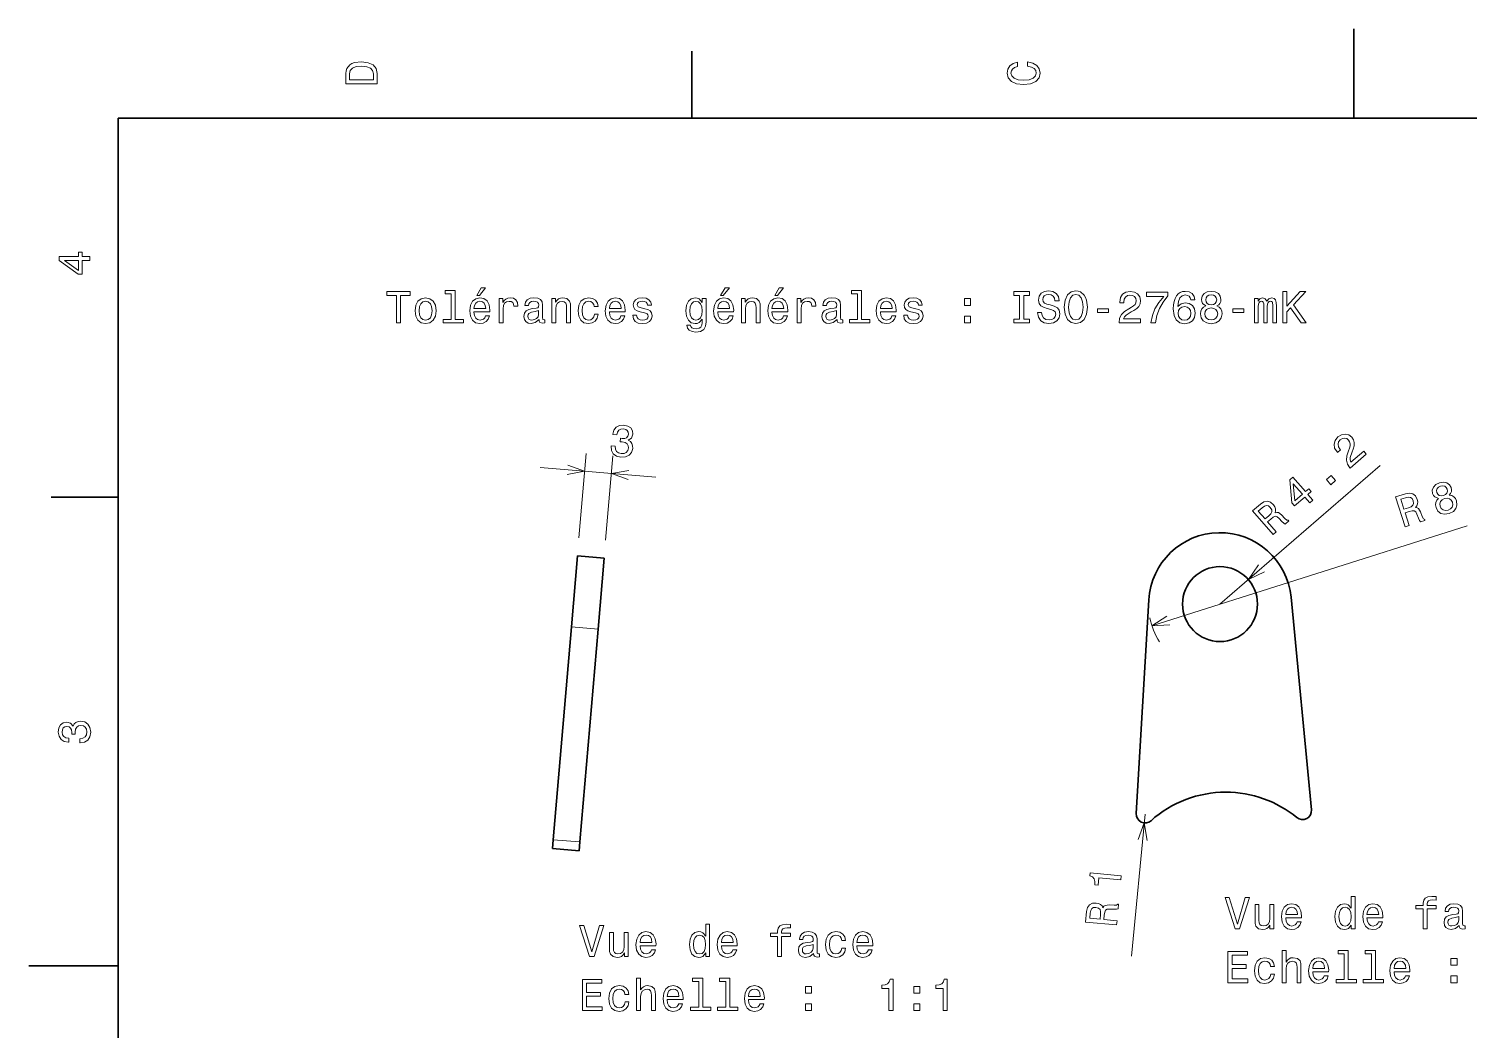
# Model space of a CAD drawing. Extents: x 0 to 297, y 0 to 210.
# Drawn here: x 0 to 161.4, y 97.8 to 210 of the extents above; entities that cross this region are included whole.
import ezdxf

# ---------------------------------------------------------------- set-up
doc = ezdxf.new("R2010")
doc.units = 0

msp = doc.modelspace()

# ---------------------------------------------------------------- linework, layer by layer
at = {"color": 7, "lineweight": 35, "ltscale": 0.25}
for p, q in [((148.5, 200), (148.5, 210)), ((10, 105), (0, 105))]:
    msp.add_line(p, q, dxfattribs=at)
at = {"color": 7, "lineweight": 35, "ltscale": 0.1875}
for p, q in [((74.300003, 200), (74.300003, 207.5)), ((10, 157.5), (2.5, 157.5))]:
    msp.add_line(p, q, dxfattribs=at)
at = {"color": 7, "lineweight": 35}
for p, q in [((287, 200), (10, 200)), ((10, 200), (10, 10)), ((125.503937, 145.997391), (124.100449, 122.060883)), ((141.453857, 146.291077), (143.733536, 122.464355)), ((60.799614, 142.976364), (58.75898, 119.127991)), ((63.788692, 142.720596), (61.748058, 118.872223))]:
    msp.add_line(p, q, dxfattribs=at)
at = {"color": 7, "lineweight": 13, "ltscale": 0.23761}
for p, q in [((61.652168, 152.939957), (62.462471, 162.409744)), ((64.641251, 152.684189), (65.451546, 162.153976))]:
    msp.add_line(p, q, dxfattribs=at)
at = {"color": 7, "lineweight": 13, "ltscale": 0.325}
msp.add_line((57.310165, 160.843307), (70.262833, 159.734985), dxfattribs=at)
at = {"color": 7, "lineweight": 13}
for p, q in [((133.490219, 145.529129), (151.450134, 161.060486)), ((125.864433, 143.110977), (161.201279, 154.316345))]:
    msp.add_line(p, q, dxfattribs=at)
at = {"color": 7, "lineweight": 35, "ltscale": 0.199408}
for p, q in [((60.799614, 142.976364), (61.479637, 150.92363)), ((63.788692, 142.720596), (64.468719, 150.667877))]:
    msp.add_line(p, q, dxfattribs=at)
at = {"color": 7, "lineweight": 35, "ltscale": 0.000592}
for p, q in [((61.479637, 150.92363), (61.481659, 150.947235)), ((64.468719, 150.667877), (64.470734, 150.691467))]:
    msp.add_line(p, q, dxfattribs=at)
at = {"color": 7, "lineweight": 35, "ltscale": 0.075}
for p, q in [((61.481659, 150.947235), (64.470734, 150.691467)), ((58.673725, 118.13163), (61.662804, 117.875862))]:
    msp.add_line(p, q, dxfattribs=at)
at = {"color": 7, "lineweight": 13, "ltscale": 0.075}
for p, q in [((63.788692, 142.720596), (60.799614, 142.976364)), ((58.75898, 119.127991), (61.748058, 118.872223))]:
    msp.add_line(p, q, dxfattribs=at)
at = {"color": 7, "lineweight": 13, "ltscale": 0.4}
msp.add_line((125.09874, 122.00235), (123.586334, 106.07399), dxfattribs=at)
at = {"color": 7, "lineweight": 35, "ltscale": 0.025}
for p, q in [((58.673725, 118.13163), (58.75898, 119.127991)), ((61.662804, 117.875862), (61.748058, 118.872223))]:
    msp.add_line(p, q, dxfattribs=at)
at = {"color": 7, "lineweight": 13}
for points in [[(35.533215, 204.994965), (35.533215, 203.829971), (39.033215, 203.829971), (39.033215, 204.994965), (38.922264, 205.544678), (38.584366, 205.953171), (38.034657, 206.205338), (37.283215, 206.296112), (36.516644, 206.215424), (36.21405, 206.114563), (35.971977, 205.973343), (35.644165, 205.56485), (35.563473, 205.297562)], [(35.951801, 204.959656), (36.027451, 205.342941), (36.259438, 205.605194), (36.672985, 205.761536), (37.283215, 205.811966), (37.873272, 205.756485), (38.286816, 205.600143), (38.533936, 205.332855), (38.614628, 204.959656), (38.614628, 204.298996), (35.951801, 204.298996)], [(111.93206, 205.817017), (112.35569, 205.716141), (112.658287, 205.549713), (112.844887, 205.317734), (112.905403, 205.045395), (112.814629, 204.71759), (112.54229, 204.460388), (112.098488, 204.28891), (111.483215, 204.233429), (110.872986, 204.28891), (110.424141, 204.455338), (110.151802, 204.71254), (110.055984, 205.045395), (110.106415, 205.287476), (110.247627, 205.494247), (110.474571, 205.655624), (110.787247, 205.766571), (110.787247, 206.245682), (110.308144, 206.094391), (109.94503, 205.832138), (109.718086, 205.474075), (109.637398, 205.045395), (109.763474, 204.510818), (110.116501, 204.10231), (110.696472, 203.840057), (111.483215, 203.749283), (112.269958, 203.840057), (112.84993, 204.10231), (113.208, 204.510818), (113.329041, 205.045395), (113.233215, 205.51442), (112.965927, 205.892654), (112.527161, 206.159943), (111.93206, 206.301163)], [(6.833213, 184.02739), (6.833213, 184.481277), (5.965778, 184.481277), (5.965778, 184.98056), (5.56232, 184.98056), (5.56232, 184.481277), (3.408862, 184.481277), (3.408862, 184.022339), (5.521974, 182.489197), (5.965778, 182.489197), (5.965778, 184.02739)], [(5.56232, 182.912827), (3.993876, 184.02739), (5.56232, 184.02739)], [(50.193871, 180.128555), (50.491421, 180.128555), (51.192429, 180.985901), (50.698193, 180.985901)], [(77.518074, 180.128555), (77.815628, 180.128555), (78.516632, 180.985901), (78.0224, 180.985901)], [(83.590118, 180.128555), (83.887665, 180.128555), (84.588676, 180.985901), (84.094437, 180.985901)], [(41.201794, 177.052185), (41.665771, 177.052185), (41.665771, 180.128555), (42.72485, 180.128555), (42.72485, 180.552185), (40.137672, 180.552185), (40.137672, 180.128555), (41.201794, 180.128555)], [(43.294735, 178.403763), (43.375427, 177.788498), (43.607414, 177.33461), (43.975571, 177.052185), (44.469807, 176.95636), (44.959, 177.052185), (45.327156, 177.329559), (45.559143, 177.783447), (45.644878, 178.403763), (45.559143, 179.019043), (45.327156, 179.477982), (44.959, 179.755356), (44.469807, 179.856216), (43.975571, 179.755356), (43.607414, 179.472931), (43.375427, 179.019043)], [(43.748623, 178.408813), (43.794014, 178.862701), (43.935223, 179.190521), (44.16217, 179.392242), (44.469807, 179.462845), (44.7724, 179.392242), (44.999344, 179.195557), (45.140556, 178.862701), (45.190987, 178.408813), (45.140556, 177.949875), (44.999344, 177.61702), (44.7724, 177.415298), (44.469807, 177.349731), (44.16217, 177.415298), (43.935223, 177.61702), (43.794014, 177.949875)], [(47.344444, 180.300018), (47.344444, 177.425385), (46.431622, 177.425385), (46.431622, 177.052185), (48.69603, 177.052185), (48.69603, 177.425385), (47.78825, 177.425385), (47.78825, 180.673218), (46.648479, 180.673218), (46.648479, 180.300018)], [(49.88623, 178.277695), (51.661449, 178.277695), (51.666492, 178.484467), (51.5858, 179.064438), (51.363899, 179.498154), (51.010872, 179.760391), (50.541851, 179.856216), (50.08292, 179.755356), (49.729893, 179.472931), (49.502949, 179.014008), (49.422256, 178.408813), (49.497906, 177.788498), (49.72485, 177.33461), (50.07283, 177.052185), (50.526722, 176.95636), (50.920094, 177.021927), (51.242859, 177.19339), (51.479893, 177.465729), (51.616058, 177.828842), (51.177299, 177.828842), (51.086521, 177.627106), (50.955399, 177.475815), (50.582199, 177.354782), (50.294735, 177.410248), (50.077873, 177.586761), (49.936665, 177.874237), (49.88623, 178.262558)], [(49.88623, 178.650894), (49.941708, 178.998871), (50.077873, 179.256073), (50.284649, 179.412415), (50.556984, 179.467896), (50.824272, 179.412415), (51.031044, 179.256073), (51.157127, 178.998871), (51.202515, 178.650894)], [(52.700356, 177.052185), (53.144157, 177.052185), (53.144157, 178.600449), (53.189545, 178.973648), (53.325714, 179.240952), (53.547615, 179.402328), (53.845165, 179.457809), (54.06707, 179.422501), (54.233494, 179.32164), (54.334358, 179.150162), (54.369663, 178.918182), (54.818512, 178.918182), (54.757992, 179.326675), (54.591564, 179.619186), (54.314186, 179.7957), (53.935944, 179.856216), (53.678741, 179.815872), (53.456837, 179.715012), (53.260151, 179.543533), (53.103813, 179.311554), (53.103813, 179.760391), (52.700356, 179.760391)], [(57.178741, 177.405212), (57.178741, 177.390076), (57.203957, 177.218613), (57.279602, 177.09758), (57.597328, 177.001755), (57.844444, 177.042099), (57.844444, 177.38504), (57.738541, 177.369904), (57.597328, 177.435471), (57.572113, 177.637207), (57.572113, 179.039215), (57.511593, 179.397293), (57.335083, 179.649445), (57.027443, 179.800751), (56.593727, 179.856216), (56.170097, 179.7957), (55.857414, 179.624237), (55.660728, 179.356934), (55.595169, 179.003922), (55.595169, 178.973648), (55.993584, 178.973648), (56.028885, 179.185471), (56.139835, 179.336761), (56.321392, 179.427551), (56.578598, 179.462845), (56.825714, 179.437637), (57.002228, 179.361984), (57.108135, 179.230865), (57.14344, 179.049301), (57.123264, 178.837494), (57.042572, 178.731583), (56.840843, 178.681152), (56.462601, 178.640808), (56.028885, 178.550018), (55.721249, 178.388641), (55.539692, 178.136475), (55.484215, 177.763275), (55.534649, 177.43042), (55.690987, 177.183304), (55.94315, 177.026962), (56.29113, 176.971497), (56.760155, 177.077408)], [(58.605972, 177.052185), (59.049778, 177.052185), (59.049778, 178.615585), (59.095169, 178.973648), (59.241421, 179.235901), (59.468365, 179.397293), (59.770958, 179.457809), (60.013035, 179.407379), (60.16433, 179.27121), (60.239979, 179.044266), (60.265198, 178.741669), (60.265198, 177.052185), (60.709, 177.052185), (60.709, 178.832443), (60.688828, 179.190521), (60.598049, 179.488068), (60.300499, 179.760391), (59.836521, 179.856216), (59.579315, 179.820923), (59.362457, 179.725098), (59.175858, 179.563705), (59.029602, 179.346848), (59.029602, 179.760391), (58.605972, 179.760391)], [(63.366783, 178.862701), (63.805542, 178.862701), (63.714764, 179.266159), (63.497906, 179.583893), (63.160011, 179.780579), (62.721249, 179.856216), (62.237099, 179.755356), (61.868942, 179.472931), (61.636955, 179.014008), (61.556263, 178.398727), (61.631912, 177.788498), (61.858856, 177.33461), (62.216927, 177.052185), (62.70612, 176.95636), (63.139839, 177.032013), (63.477734, 177.24382), (63.709721, 177.576675), (63.810585, 178.020477), (63.386955, 178.020477), (63.311306, 177.738068), (63.170097, 177.526245), (62.968369, 177.395126), (62.721249, 177.354782), (62.413612, 177.420334), (62.191711, 177.62207), (62.055542, 177.949875), (62.010155, 178.413849), (62.055542, 178.867752), (62.196754, 179.195557), (62.423698, 179.397293), (62.721249, 179.467896), (62.983498, 179.422501), (63.180183, 179.306503), (63.311306, 179.114868)], [(65.066345, 178.277695), (66.841568, 178.277695), (66.846603, 178.484467), (66.765915, 179.064438), (66.544014, 179.498154), (66.190987, 179.760391), (65.72197, 179.856216), (65.263031, 179.755356), (64.910011, 179.472931), (64.68306, 179.014008), (64.602371, 178.408813), (64.678024, 177.788498), (64.904968, 177.33461), (65.252945, 177.052185), (65.706841, 176.95636), (66.100212, 177.021927), (66.422974, 177.19339), (66.660011, 177.465729), (66.796173, 177.828842), (66.357414, 177.828842), (66.266632, 177.627106), (66.135513, 177.475815), (65.762314, 177.354782), (65.474854, 177.410248), (65.257996, 177.586761), (65.116783, 177.874237), (65.066345, 178.262558)], [(65.066345, 178.650894), (65.121826, 178.998871), (65.257996, 179.256073), (65.464767, 179.412415), (65.737099, 179.467896), (66.004387, 179.412415), (66.211159, 179.256073), (66.337242, 178.998871), (66.382629, 178.650894)], [(69.040413, 178.630722), (68.61174, 178.731583), (68.294014, 178.84758), (68.18811, 179.08461), (68.218369, 179.251038), (68.324272, 179.37207), (68.495743, 179.447723), (68.742859, 179.477982), (68.979889, 179.447723), (69.166489, 179.356934), (69.287529, 179.220779), (69.337959, 179.039215), (69.771683, 179.039215), (69.771683, 179.049301), (69.69603, 179.377106), (69.489258, 179.634323), (69.166489, 179.7957), (68.742859, 179.856216), (68.314186, 179.7957), (68.001511, 179.629272), (67.804825, 179.382156), (67.744301, 179.069473), (67.789688, 178.766876), (67.930901, 178.555069), (68.162888, 178.403763), (68.500786, 178.297867), (68.995026, 178.176819), (69.297615, 178.050751), (69.378311, 177.949875), (69.408569, 177.798584), (69.363174, 177.611984), (69.242142, 177.470779), (69.045456, 177.37999), (68.783203, 177.349731), (68.505829, 177.37999), (68.3041, 177.485901), (68.167931, 177.657379), (68.112457, 177.894409), (67.683784, 177.894409), (67.754387, 177.490952), (67.961159, 177.198441), (68.288971, 177.021927), (68.742859, 176.95636), (69.216927, 177.021927), (69.564911, 177.198441), (69.776718, 177.480865), (69.852371, 177.849014), (69.796898, 178.166733), (69.640556, 178.383591), (69.383347, 178.524811)], [(75.894157, 177.173218), (75.894157, 179.760391), (75.47052, 179.760391), (75.47052, 179.32164), (75.122543, 179.720047), (74.910721, 179.820923), (74.673691, 179.856216), (74.245026, 179.755356), (73.91217, 179.472931), (73.695313, 179.019043), (73.619659, 178.408813), (73.695313, 177.793533), (73.91217, 177.339645), (74.245026, 177.052185), (74.673691, 176.95636), (74.915771, 176.991669), (75.1175, 177.082443), (75.47052, 177.465729), (75.47052, 177.082443), (75.430176, 176.779846), (75.319229, 176.562988), (75.107407, 176.436905), (74.789688, 176.391525), (74.512314, 176.421783), (74.315628, 176.497437), (74.199631, 176.628555), (74.16433, 176.805069), (73.735657, 176.805069), (73.735657, 176.784897), (73.801216, 176.462128), (74.002945, 176.220047), (74.325714, 176.063705), (74.764473, 176.00824), (75.288971, 176.083893), (75.636948, 176.2957), (75.833633, 176.663864)], [(74.078598, 178.408813), (74.123978, 178.857666), (74.260147, 179.190521), (74.47197, 179.387207), (74.754387, 179.457809), (75.051941, 179.387207), (75.273834, 179.190521), (75.410004, 178.857666), (75.460434, 178.408813), (75.410004, 177.949875), (75.273834, 177.62207), (75.051941, 177.420334), (74.754387, 177.354782), (74.47197, 177.420334), (74.260147, 177.62207), (74.123978, 177.954926)], [(77.210434, 178.277695), (78.985657, 178.277695), (78.990692, 178.484467), (78.910004, 179.064438), (78.688103, 179.498154), (78.335075, 179.760391), (77.866058, 179.856216), (77.40712, 179.755356), (77.054092, 179.472931), (76.827148, 179.014008), (76.74646, 178.408813), (76.822113, 177.788498), (77.049057, 177.33461), (77.397034, 177.052185), (77.850922, 176.95636), (78.244301, 177.021927), (78.567062, 177.19339), (78.804092, 177.465729), (78.940262, 177.828842), (78.501503, 177.828842), (78.410721, 177.627106), (78.279602, 177.475815), (77.906403, 177.354782), (77.618942, 177.410248), (77.402084, 177.586761), (77.260864, 177.874237), (77.210434, 178.262558)], [(77.210434, 178.650894), (77.265915, 178.998871), (77.402084, 179.256073), (77.608856, 179.412415), (77.881187, 179.467896), (78.148483, 179.412415), (78.355255, 179.256073), (78.481331, 178.998871), (78.526718, 178.650894)], [(79.858131, 177.052185), (80.301933, 177.052185), (80.301933, 178.615585), (80.347321, 178.973648), (80.493576, 179.235901), (80.72052, 179.397293), (81.023117, 179.457809), (81.26519, 179.407379), (81.416489, 179.27121), (81.492142, 179.044266), (81.517349, 178.741669), (81.517349, 177.052185), (81.961159, 177.052185), (81.961159, 178.832443), (81.940979, 179.190521), (81.850204, 179.488068), (81.552658, 179.760391), (81.088684, 179.856216), (80.831474, 179.820923), (80.614616, 179.725098), (80.428017, 179.563705), (80.281761, 179.346848), (80.281761, 179.760391), (79.858131, 179.760391)], [(83.282486, 178.277695), (85.057693, 178.277695), (85.062744, 178.484467), (84.982048, 179.064438), (84.760147, 179.498154), (84.40712, 179.760391), (83.938103, 179.856216), (83.479172, 179.755356), (83.126144, 179.472931), (82.8992, 179.014008), (82.818504, 178.408813), (82.89415, 177.788498), (83.121094, 177.33461), (83.469086, 177.052185), (83.922974, 176.95636), (84.316345, 177.021927), (84.639114, 177.19339), (84.876144, 177.465729), (85.012314, 177.828842), (84.573547, 177.828842), (84.482773, 177.627106), (84.351646, 177.475815), (83.978447, 177.354782), (83.690979, 177.410248), (83.474121, 177.586761), (83.332916, 177.874237), (83.282486, 178.262558)], [(83.282486, 178.650894), (83.337952, 178.998871), (83.474121, 179.256073), (83.680893, 179.412415), (83.953232, 179.467896), (84.22052, 179.412415), (84.427292, 179.256073), (84.553375, 178.998871), (84.598763, 178.650894)], [(86.096603, 177.052185), (86.540405, 177.052185), (86.540405, 178.600449), (86.5858, 178.973648), (86.721962, 179.240952), (86.943863, 179.402328), (87.241409, 179.457809), (87.463318, 179.422501), (87.629745, 179.32164), (87.730606, 179.150162), (87.765915, 178.918182), (88.214752, 178.918182), (88.154236, 179.326675), (87.987808, 179.619186), (87.710434, 179.7957), (87.332191, 179.856216), (87.074989, 179.815872), (86.853088, 179.715012), (86.656403, 179.543533), (86.500061, 179.311554), (86.500061, 179.760391), (86.096603, 179.760391)], [(90.574982, 177.405212), (90.574982, 177.390076), (90.600204, 177.218613), (90.67585, 177.09758), (90.993576, 177.001755), (91.240692, 177.042099), (91.240692, 177.38504), (91.134781, 177.369904), (90.993576, 177.435471), (90.968353, 177.637207), (90.968353, 179.039215), (90.907837, 179.397293), (90.731323, 179.649445), (90.423691, 179.800751), (89.989975, 179.856216), (89.566345, 179.7957), (89.253662, 179.624237), (89.056976, 179.356934), (88.991409, 179.003922), (88.991409, 178.973648), (89.389832, 178.973648), (89.425133, 179.185471), (89.536087, 179.336761), (89.717636, 179.427551), (89.974838, 179.462845), (90.221962, 179.437637), (90.398476, 179.361984), (90.504379, 179.230865), (90.539688, 179.049301), (90.519516, 178.837494), (90.43882, 178.731583), (90.237091, 178.681152), (89.858849, 178.640808), (89.425133, 178.550018), (89.117493, 178.388641), (88.935944, 178.136475), (88.880463, 177.763275), (88.930893, 177.43042), (89.087234, 177.183304), (89.339401, 177.026962), (89.687378, 176.971497), (90.156403, 177.077408)], [(92.884781, 180.300018), (92.884781, 177.425385), (91.971962, 177.425385), (91.971962, 177.052185), (94.236374, 177.052185), (94.236374, 177.425385), (93.32859, 177.425385), (93.32859, 180.673218), (92.18882, 180.673218), (92.18882, 180.300018)], [(95.426575, 178.277695), (97.201782, 178.277695), (97.206833, 178.484467), (97.126137, 179.064438), (96.904236, 179.498154), (96.551208, 179.760391), (96.082191, 179.856216), (95.62326, 179.755356), (95.270233, 179.472931), (95.043289, 179.014008), (94.962593, 178.408813), (95.038239, 177.788498), (95.265182, 177.33461), (95.613174, 177.052185), (96.067062, 176.95636), (96.460434, 177.021927), (96.783203, 177.19339), (97.020233, 177.465729), (97.156403, 177.828842), (96.717636, 177.828842), (96.626862, 177.627106), (96.495735, 177.475815), (96.122536, 177.354782), (95.835068, 177.410248), (95.61821, 177.586761), (95.477005, 177.874237), (95.426575, 178.262558)], [(95.426575, 178.650894), (95.48204, 178.998871), (95.61821, 179.256073), (95.824982, 179.412415), (96.097321, 179.467896), (96.364609, 179.412415), (96.571381, 179.256073), (96.697464, 178.998871), (96.742851, 178.650894)], [(99.400635, 178.630722), (98.971954, 178.731583), (98.654236, 178.84758), (98.548325, 179.08461), (98.578583, 179.251038), (98.684494, 179.37207), (98.855965, 179.447723), (99.103081, 179.477982), (99.340118, 179.447723), (99.526718, 179.356934), (99.647751, 179.220779), (99.698181, 179.039215), (100.131897, 179.039215), (100.131897, 179.049301), (100.056252, 179.377106), (99.84948, 179.634323), (99.526718, 179.7957), (99.103081, 179.856216), (98.674408, 179.7957), (98.361725, 179.629272), (98.165039, 179.382156), (98.104523, 179.069473), (98.149918, 178.766876), (98.291122, 178.555069), (98.523109, 178.403763), (98.861008, 178.297867), (99.35524, 178.176819), (99.657837, 178.050751), (99.738525, 177.949875), (99.768784, 177.798584), (99.723404, 177.611984), (99.602364, 177.470779), (99.405678, 177.37999), (99.143433, 177.349731), (98.866051, 177.37999), (98.664322, 177.485901), (98.528152, 177.657379), (98.472679, 177.894409), (98.044006, 177.894409), (98.114609, 177.490952), (98.321381, 177.198441), (98.649193, 177.021927), (99.103081, 176.95636), (99.577148, 177.021927), (99.925125, 177.198441), (100.136948, 177.480865), (100.212593, 177.849014), (100.15712, 178.166733), (100.000778, 178.383591), (99.743576, 178.524811)], [(104.842278, 179.008957), (105.538239, 179.008957), (105.538239, 179.760391), (104.842278, 179.760391)], [(111.030319, 177.475815), (110.384781, 177.475815), (110.384781, 177.052185), (112.139824, 177.052185), (112.139824, 177.475815), (111.494293, 177.475815), (111.494293, 180.128555), (112.139824, 180.128555), (112.139824, 180.552185), (110.384781, 180.552185), (110.384781, 180.128555), (111.030319, 180.128555)], [(113.501503, 178.207077), (113.042564, 178.207077), (113.143433, 177.672501), (113.395592, 177.279129), (113.78392, 177.042099), (114.308418, 176.95636), (114.827873, 177.037048), (115.216202, 177.258957), (115.463318, 177.606934), (115.554092, 178.065872), (115.478447, 178.479416), (115.266632, 178.746704), (114.923691, 178.923218), (114.46476, 179.054352), (114.071388, 179.150162), (113.814178, 179.261124), (113.667931, 179.422501), (113.622536, 179.674667), (113.667931, 179.901611), (113.799049, 180.073074), (114.000778, 180.189072), (114.27816, 180.229416), (114.560577, 180.178986), (114.782478, 180.042816), (114.928734, 179.815872), (114.999336, 179.50824), (115.458275, 179.50824), (115.458275, 179.518326), (115.377579, 179.992386), (115.140549, 180.345413), (114.767349, 180.567322), (114.263031, 180.64296), (113.809135, 180.567322), (113.456108, 180.355499), (113.229164, 180.027695), (113.148476, 179.604065), (113.214035, 179.225815), (113.405678, 178.968613), (113.708275, 178.797134), (114.121819, 178.666016), (114.530319, 178.550018), (114.837959, 178.439072), (115.024559, 178.277695), (115.090118, 178.015442), (115.029602, 177.748154), (114.87326, 177.546417), (114.63623, 177.420334), (114.32859, 177.37999), (113.985649, 177.435471), (113.723404, 177.596848), (113.556976, 177.8591)], [(116.038246, 178.802185), (116.129028, 178.015442), (116.391273, 177.435471), (116.799774, 177.077408), (117.334358, 176.95636), (117.863899, 177.077408), (118.277443, 177.435471), (118.534645, 178.015442), (118.630463, 178.802185), (118.534645, 179.583893), (118.423691, 179.901611), (118.277443, 180.163849), (117.863899, 180.521927), (117.611732, 180.612701), (117.334358, 180.64801), (116.794731, 180.521927), (116.38623, 180.1689), (116.129028, 179.588928)], [(116.5224, 178.802185), (116.577873, 179.412415), (116.744301, 179.861267), (117.001503, 180.133591), (117.334358, 180.229416), (117.662163, 180.133591), (117.919373, 179.856216), (118.0858, 179.407379), (118.146317, 178.802185), (118.0858, 178.191956), (117.919373, 177.743103), (117.662163, 177.470779), (117.334358, 177.37999), (117.001503, 177.470779), (116.744301, 177.743103), (116.577873, 178.186905)], [(122.175858, 177.052185), (124.581482, 177.052185), (124.581482, 177.485901), (122.680183, 177.485901), (122.786095, 177.722931), (122.967651, 177.919617), (123.527443, 178.277695), (123.824997, 178.428986), (124.157852, 178.645844), (124.394882, 178.89801), (124.531052, 179.195557), (124.581482, 179.533447), (124.495743, 179.957077), (124.258713, 180.289932), (123.895599, 180.501755), (123.426582, 180.577408), (122.942429, 180.491669), (122.57428, 180.254639), (122.337242, 179.876389), (122.256554, 179.377106), (122.256554, 179.306503), (122.715485, 179.306503), (122.715485, 179.346848), (122.760872, 179.689789), (122.897041, 179.941956), (123.113899, 180.103333), (123.401367, 180.158813), (123.693871, 180.108383), (123.910728, 179.9823), (124.051941, 179.785614), (124.102371, 179.538498), (124.06707, 179.306503), (123.971252, 179.109818), (123.809868, 178.938354), (123.587967, 178.787048), (123.290413, 178.625671), (122.796181, 178.312988), (122.448196, 177.980133), (122.241425, 177.576675), (122.175858, 177.067322)], [(125.741425, 177.052185), (126.250793, 177.052185), (126.417221, 177.884323), (126.709724, 178.66098), (127.123268, 179.382156), (127.662895, 180.057953), (127.662895, 180.476532), (125.262321, 180.476532), (125.262321, 180.017609), (127.178749, 180.017609), (126.623993, 179.336761), (126.205406, 178.625671), (125.912895, 177.869186)], [(130.688843, 179.6091), (130.593018, 180.017609), (130.371109, 180.32019), (130.028168, 180.511841), (129.584366, 180.577408), (129.286819, 180.542099), (129.029602, 180.446274), (128.802673, 180.289932), (128.611023, 180.068039), (128.459732, 179.790665), (128.348785, 179.452759), (128.278168, 179.054352), (128.257996, 178.605499), (128.338684, 177.889359), (128.585815, 177.369904), (128.984222, 177.057236), (129.5289, 176.951324), (130.018097, 177.042099), (130.391296, 177.279129), (130.633362, 177.652328), (130.719086, 178.126389), (130.633362, 178.605499), (130.401367, 178.973648), (130.043304, 179.205643), (129.599487, 179.286331), (129.120392, 179.185471), (128.762329, 178.89801), (128.837982, 179.452759), (128.999359, 179.851181), (129.246475, 180.088211), (129.589417, 180.1689), (129.841583, 180.128555), (130.033218, 180.022644), (130.159302, 179.84613), (130.224854, 179.6091)], [(131.88913, 178.938354), (131.631927, 178.797134), (131.455414, 178.600449), (131.344452, 178.353333), (131.309158, 178.055786), (131.389847, 177.606934), (131.621826, 177.258957), (132.000076, 177.037048), (132.514496, 176.951324), (133.023849, 177.037048), (133.4021, 177.258957), (133.634094, 177.606934), (133.719818, 178.055786), (133.679474, 178.353333), (133.573563, 178.600449), (133.391998, 178.797134), (133.139847, 178.938354), (133.341583, 179.059387), (133.482788, 179.225815), (133.568512, 179.427551), (133.598785, 179.674667), (133.518097, 180.03273), (133.306274, 180.32019), (132.963333, 180.50679), (132.514496, 180.577408), (132.060593, 180.50679), (131.717651, 180.32019), (131.500793, 180.03273), (131.42514, 179.674667), (131.450363, 179.427551), (131.536102, 179.225815)], [(131.904266, 179.634323), (131.944611, 179.856216), (132.065643, 180.027695), (132.257278, 180.133591), (132.514496, 180.17395), (132.766647, 180.133591), (132.958282, 180.027695), (133.07933, 179.856216), (133.124725, 179.634323), (133.07933, 179.407379), (132.958282, 179.230865), (132.766647, 179.114868), (132.514496, 179.079559), (132.257278, 179.119904), (132.065643, 179.230865), (131.944611, 179.407379)], [(137.366089, 177.052185), (137.774582, 177.052185), (137.774582, 178.862701), (137.799805, 179.13504), (137.875443, 179.331726), (137.99144, 179.447723), (138.142731, 179.493103), (138.263763, 179.452759), (138.344467, 179.351898), (138.384811, 179.18042), (138.399933, 178.953476), (138.399933, 177.052185), (138.783234, 177.052185), (138.783234, 178.862701), (138.808441, 179.12999), (138.884094, 179.326675), (139.005127, 179.447723), (139.156433, 179.493103), (139.277466, 179.452759), (139.358154, 179.351898), (139.408585, 178.953476), (139.408585, 177.052185), (139.817078, 177.052185), (139.817078, 178.923218), (139.79187, 179.311554), (139.711182, 179.6091), (139.549805, 179.790665), (139.287537, 179.856216), (138.979919, 179.755356), (138.742889, 179.462845), (138.556274, 179.750305), (138.243591, 179.856216), (137.956146, 179.755356), (137.75946, 179.472931), (137.75946, 179.760391), (137.366089, 179.760391)], [(140.528183, 177.052185), (140.992157, 177.052185), (140.992157, 178.297867), (141.405701, 178.741669), (142.58078, 177.052185), (143.14563, 177.052185), (141.733521, 179.079559), (143.10527, 180.552185), (142.48999, 180.552185), (140.992157, 178.933304), (140.992157, 180.552185), (140.528183, 180.552185)], [(57.128307, 178.000305), (57.067787, 177.738068), (56.906406, 177.536331), (56.66433, 177.405212), (56.366783, 177.359818), (56.17514, 177.38504), (56.038971, 177.465729), (55.953236, 177.606934), (55.92802, 177.803619), (55.948193, 177.980133), (56.028885, 178.106216), (56.35165, 178.247437), (56.760155, 178.307953), (57.128307, 178.428986)], [(90.524551, 178.000305), (90.464035, 177.738068), (90.302658, 177.536331), (90.060577, 177.405212), (89.763031, 177.359818), (89.571381, 177.38504), (89.435219, 177.465729), (89.349487, 177.606934), (89.324265, 177.803619), (89.344437, 177.980133), (89.425133, 178.106216), (89.747894, 178.247437), (90.156403, 178.307953), (90.524551, 178.428986)], [(104.842278, 177.052185), (105.538239, 177.052185), (105.538239, 177.803619), (104.842278, 177.803619)], [(119.760155, 178.207077), (120.980614, 178.207077), (120.980614, 178.605499), (119.760155, 178.605499)], [(130.229904, 178.121353), (130.174423, 177.803619), (130.033218, 177.561554), (129.806274, 177.400162), (129.523849, 177.349731), (129.226303, 177.400162), (128.999359, 177.556503), (128.853104, 177.798584), (128.807709, 178.116302), (128.858154, 178.428986), (128.999359, 178.666016), (129.231354, 178.817322), (129.544022, 178.872787), (129.81636, 178.817322), (130.033218, 178.671066), (130.174423, 178.434036)], [(131.793304, 178.065872), (131.838684, 178.33316), (131.984955, 178.534897), (132.211884, 178.666016), (132.514496, 178.711411), (132.812042, 178.666016), (133.038986, 178.534897), (133.185242, 178.33316), (133.235672, 178.065872), (133.185242, 177.778412), (133.038986, 177.561554), (132.812042, 177.420334), (132.514496, 177.374954), (132.211884, 177.420334), (131.984955, 177.561554), (131.838684, 177.778412)], [(134.940277, 178.207077), (136.160736, 178.207077), (136.160736, 178.605499), (134.940277, 178.605499)], [(65.254829, 163.274246), (65.251816, 163.239075), (65.290939, 162.749817), (65.496155, 162.367813), (65.848213, 162.104858), (66.333344, 161.977295), (66.863235, 162.018005), (67.274094, 162.205551), (67.555435, 162.535797), (67.684578, 162.980301), (67.669746, 163.280197), (67.579842, 163.530853), (67.414856, 163.732254), (67.185265, 163.888565), (67.535103, 164.131958), (67.687653, 164.554199), (67.645813, 164.952606), (67.455116, 165.267548), (67.119278, 165.483566), (66.642487, 165.590164), (66.183365, 165.548462), (65.817734, 165.35704), (65.561516, 165.024658), (65.446159, 164.563782), (65.443146, 164.52861), (65.890358, 164.490341), (65.958076, 164.808502), (66.108505, 165.028458), (66.331589, 165.151093), (66.632355, 165.17598), (66.890205, 165.113419), (67.072121, 164.991562), (67.173073, 164.810822), (67.198517, 164.575806), (67.132225, 164.333466), (66.997444, 164.177963), (66.777802, 164.09552), (66.4888, 164.08989), (66.293259, 164.111679), (66.259293, 163.714722), (66.506371, 163.70369), (66.819069, 163.631378), (67.044922, 163.49057), (67.168846, 163.282562), (67.197166, 163.022003), (67.116959, 162.735291), (66.952744, 162.531693), (66.709991, 162.415802), (66.399605, 162.396805), (66.087341, 162.474136), (65.869095, 162.644653), (65.744011, 162.898315), (65.717117, 163.234695)], [(148.062912, 160.775406), (149.882507, 162.348953), (149.598816, 162.677017), (148.160675, 161.43335), (148.085739, 161.681915), (148.094406, 161.949448), (148.283615, 162.586456), (148.409729, 162.895538), (148.519638, 163.277283), (148.533981, 163.623077), (148.442352, 163.93721), (148.259476, 164.225769), (147.917526, 164.490128), (147.520508, 164.586853), (147.1073, 164.509552), (146.703049, 164.259979), (146.392929, 163.878433), (146.269501, 163.458328), (146.337616, 163.017181), (146.60318, 162.586761), (146.649353, 162.533356), (146.99649, 162.833542), (146.970108, 162.864059), (146.780121, 163.153152), (146.71817, 163.432953), (146.776642, 163.696869), (146.957779, 163.926865), (147.212021, 164.080048), (147.458527, 164.126541), (147.693985, 164.070129), (147.893784, 163.916199), (148.018829, 163.717636), (148.074997, 163.50618), (148.065094, 163.27092), (147.996216, 163.011337), (147.876709, 162.694626), (147.707397, 162.134827), (147.661911, 161.655441), (147.769424, 161.215027), (148.053009, 160.78685)], [(145.904572, 158.90892), (146.431, 159.364166), (145.939468, 159.932541), (145.41304, 159.47731)], [(143.551682, 156.874191), (143.895004, 157.171082), (143.327591, 157.827209), (143.705246, 158.153793), (143.441345, 158.458969), (143.06369, 158.132385), (141.655075, 159.761246), (141.307938, 159.46106), (141.530502, 156.859863), (141.820801, 156.52417), (142.984283, 157.530304)], [(141.877319, 157.106445), (141.694427, 159.021851), (142.720367, 157.83548)], [(157.983505, 157.372864), (157.781006, 157.160507), (157.672211, 156.919678), (157.641144, 156.650574), (157.697433, 156.356277), (157.910019, 155.95282), (158.236343, 155.691223), (158.663971, 155.59404), (159.180222, 155.667801), (159.639847, 155.903503), (159.933319, 156.22934), (160.049271, 156.63118), (159.995331, 157.084946), (159.866928, 157.356384), (159.691284, 157.559921), (159.458771, 157.692535), (159.17572, 157.750916), (159.331421, 157.927261), (159.415726, 158.128601), (159.436462, 158.346802), (159.390625, 158.591507), (159.205475, 158.908432), (158.916672, 159.118423), (158.533371, 159.192642), (158.084167, 159.124268), (157.672852, 158.919769), (157.402359, 158.638245), (157.282532, 158.298676), (157.318665, 157.934479), (157.417389, 157.706543), (157.560089, 157.540161)], [(157.787552, 158.040848), (157.758942, 158.264557), (157.822479, 158.4646), (157.973145, 158.623474), (158.206131, 158.739685), (158.458694, 158.777435), (158.673386, 158.734421), (158.840591, 158.607559), (158.950928, 158.40976), (158.976257, 158.179703), (158.91423, 157.974854), (158.766617, 157.806366), (158.536926, 157.696487), (158.279556, 157.657211), (158.063339, 157.705048), (157.894608, 157.836716)], [(139.43837, 153.317078), (139.793137, 153.623871), (138.826569, 154.741577), (139.188965, 155.054962), (139.465897, 155.274445), (139.679916, 155.36618), (139.880341, 155.319473), (140.113113, 155.127396), (140.429077, 154.800568), (140.646606, 154.595306), (140.807831, 154.501373), (141.208374, 154.847748), (141.145706, 154.920227), (140.965591, 154.951172), (140.763535, 155.123138), (140.367371, 155.527283), (140.028717, 155.787827), (139.855209, 155.811127), (139.655197, 155.764862), (139.725311, 155.992172), (139.71666, 156.218048), (139.640182, 156.445282), (139.48822, 156.667252), (139.157715, 156.941498), (138.797302, 157.049866), (138.420181, 156.977112), (138.033966, 156.729797), (137.148972, 155.964462)], [(154.230469, 154.204041), (154.677551, 154.34581), (154.230911, 155.754364), (154.687592, 155.89917), (155.028687, 155.991455), (155.261551, 155.991241), (155.427231, 155.869171), (155.565247, 155.6008), (155.726471, 155.175751), (155.845261, 154.901276), (155.956299, 154.751312), (156.461075, 154.911377), (156.432114, 155.002716), (156.278854, 155.102249), (156.161133, 155.340042), (155.956741, 155.867783), (155.748489, 156.240875), (155.598297, 156.330811), (155.396271, 156.367264), (155.550446, 156.548431), (155.631699, 156.759369), (155.651154, 156.998322), (155.599213, 157.262268), (155.403854, 157.644745), (155.115524, 157.886627), (154.740311, 157.968689), (154.287842, 157.893982), (153.172531, 157.540329)], [(154.292419, 157.445724), (154.594818, 157.509872), (154.83049, 157.484085), (155.013641, 157.356995), (155.140747, 157.106308), (155.181091, 156.812241), (155.104645, 156.602814), (154.91095, 156.446167), (154.615707, 156.326096), (154.101334, 156.162979), (153.749191, 157.273468)], [(158.155884, 156.512238), (158.118362, 156.780731), (158.196793, 157.017242), (158.373489, 157.210831), (158.648209, 157.345551), (158.945557, 157.392242), (159.201523, 157.335846), (159.401917, 157.187759), (159.530777, 156.948212), (159.569595, 156.658951), (159.495728, 156.40802), (159.322083, 156.204834), (159.05217, 156.071625), (158.750015, 156.023422), (158.490997, 156.089432), (158.286041, 156.251938)], [(138.215195, 156.319778), (138.467682, 156.498123), (138.694397, 156.567505), (138.912842, 156.523056), (139.128616, 156.342926), (139.281799, 156.088699), (139.294266, 155.866119), (139.178177, 155.645691), (138.954346, 155.418793), (138.546173, 155.065826), (137.784134, 155.947021)], [(5.73379, 129.979111), (5.769093, 129.979111), (6.253242, 130.059799), (6.616354, 130.296829), (6.848343, 130.670029), (6.934078, 131.164276), (6.848343, 131.688766), (6.626441, 132.082138), (6.273415, 132.334305), (5.819525, 132.425079), (5.521974, 132.384735), (5.279899, 132.273788), (5.0933, 132.092224), (4.957133, 131.850143), (4.684798, 132.177963), (4.251081, 132.293961), (3.857709, 132.218307), (3.560158, 132.00145), (3.373559, 131.648422), (3.307997, 131.164276), (3.388689, 130.710388), (3.610591, 130.362396), (3.963617, 130.135452), (4.432637, 130.059799), (4.46794, 130.059799), (4.46794, 130.508652), (4.145173, 130.548996), (3.913184, 130.680115), (3.771974, 130.891937), (3.721542, 131.189484), (3.761888, 131.451736), (3.867795, 131.643372), (4.039265, 131.759369), (4.271254, 131.804764), (4.518372, 131.759369), (4.684798, 131.638336), (4.785663, 131.426514), (4.815922, 131.139053), (4.810879, 130.942368), (5.209294, 130.942368), (5.199208, 131.189484), (5.244596, 131.507217), (5.365634, 131.744247), (5.56232, 131.885452), (5.819525, 131.935883), (6.112032, 131.880417), (6.328891, 131.734161), (6.465058, 131.502167), (6.510447, 131.194534), (6.460014, 130.876801), (6.308718, 130.644821), (6.066643, 130.498566), (5.73379, 130.443085)], [(122.388474, 114.616676), (122.431854, 115.073555), (118.922417, 115.406776), (118.889999, 115.065376), (119.187683, 114.945923), (119.376366, 114.745636), (119.470642, 114.458061), (119.474579, 114.072678), (119.831047, 114.038826), (119.908272, 114.852173)], [(121.909241, 109.569496), (121.953575, 110.036415), (120.482521, 110.176094), (120.527809, 110.653053), (120.576241, 111.003067), (120.667511, 111.2173), (120.844627, 111.322067), (121.145615, 111.344147), (121.599854, 111.326347), (121.898933, 111.328346), (122.080376, 111.371902), (122.130432, 111.899071), (122.035042, 111.908134), (121.883499, 111.806007), (121.618614, 111.790627), (121.052963, 111.808876), (120.628143, 111.763092), (120.486641, 111.660011), (120.374092, 111.488327), (120.267639, 111.701073), (120.10527, 111.85833), (119.892937, 111.969681), (119.629707, 112.02507), (119.201294, 111.99482), (118.865929, 111.824028), (118.643677, 111.51078), (118.535507, 111.065125), (118.424911, 109.90033)], [(118.949867, 110.894066), (119.009071, 111.197464), (119.124962, 111.404297), (119.313553, 111.523163), (119.593979, 111.54213), (119.880409, 111.464279), (120.043266, 111.312035), (120.11171, 111.072502), (120.106781, 110.753822), (120.055771, 110.216614), (118.895996, 110.326729)], [(136.31395, 112.650764), (135.436417, 109.670219), (134.533691, 112.650764), (134.054581, 112.650764), (135.184265, 109.145721), (135.688583, 109.145721), (136.793045, 112.650764)], [(139.516388, 111.853935), (139.072586, 111.853935), (139.072586, 110.290535), (139.022156, 109.927422), (138.8759, 109.665176), (138.648956, 109.503792), (138.35141, 109.453362), (138.11438, 109.493706), (137.963074, 109.614738), (137.87735, 109.82151), (137.857178, 110.114021), (137.857178, 111.853935), (137.413361, 111.853935), (137.413361, 110.073677), (137.428497, 109.715607), (137.524323, 109.418053), (137.816833, 109.145721), (138.285843, 109.049904), (138.53801, 109.085205), (138.754868, 109.17598), (138.941467, 109.332321), (139.092758, 109.559265), (139.092758, 109.145721), (139.516388, 109.145721)], [(140.852844, 110.371223), (142.628067, 110.371223), (142.633102, 110.577995), (142.552414, 111.157967), (142.330521, 111.59169), (141.977493, 111.853935), (141.508469, 111.949753), (141.04953, 111.848892), (140.696503, 111.566467), (140.469559, 111.107536), (140.38887, 110.50235), (140.464523, 109.882034), (140.691467, 109.428139), (141.039444, 109.145721), (141.493347, 109.049904), (141.886719, 109.115463), (142.209473, 109.286934), (142.446503, 109.559265), (142.582672, 109.922379), (142.143921, 109.922379), (142.053131, 109.72065), (141.922012, 109.569351), (141.548813, 109.448318), (141.261353, 109.503792), (141.044495, 109.680305), (140.903275, 109.967766), (140.852844, 110.356094)], [(140.852844, 110.744423), (140.908325, 111.092407), (141.044495, 111.349609), (141.251266, 111.505951), (141.523605, 111.561424), (141.790894, 111.505951), (141.997665, 111.349609), (142.123749, 111.092407), (142.169128, 110.744423)], [(148.200836, 109.564308), (148.200836, 109.145721), (148.644638, 109.145721), (148.644638, 112.766762), (148.205872, 112.766762), (148.205872, 111.440392), (147.867981, 111.823677), (147.661209, 111.914452), (147.424179, 111.949753), (146.995499, 111.848892), (146.662643, 111.566467), (146.445786, 111.112579), (146.370148, 110.50235), (146.445786, 109.89212), (146.662643, 109.433182), (146.995499, 109.145721), (147.424179, 109.049904), (147.661209, 109.085205), (147.873016, 109.17598)], [(147.499817, 111.551338), (147.792328, 111.480736), (148.014236, 111.28405), (148.145355, 110.956238), (148.195786, 110.50235), (148.145355, 110.043419), (148.014236, 109.715607), (147.792328, 109.513878), (147.499817, 109.448318), (147.222443, 109.513878), (147.010635, 109.715607), (146.869415, 110.048462), (146.824036, 110.50235), (146.869415, 110.951195), (147.010635, 111.279007), (147.222443, 111.480736)], [(149.960922, 110.371223), (151.73613, 110.371223), (151.74118, 110.577995), (151.660492, 111.157967), (151.438583, 111.59169), (151.085556, 111.853935), (150.616547, 111.949753), (150.157608, 111.848892), (149.804581, 111.566467), (149.577637, 111.107536), (149.496948, 110.50235), (149.572586, 109.882034), (149.79953, 109.428139), (150.147522, 109.145721), (150.60141, 109.049904), (150.994781, 109.115463), (151.317551, 109.286934), (151.554581, 109.559265), (151.69075, 109.922379), (151.251984, 109.922379), (151.161209, 109.72065), (151.03009, 109.569351), (150.656891, 109.448318), (150.369415, 109.503792), (150.152557, 109.680305), (150.011353, 109.967766), (149.960922, 110.356094)], [(149.960922, 110.744423), (150.016388, 111.092407), (150.152557, 111.349609), (150.359329, 111.505951), (150.631668, 111.561424), (150.898956, 111.505951), (151.105728, 111.349609), (151.231812, 111.092407), (151.277206, 110.744423)], [(156.259918, 111.384918), (156.259918, 109.145721), (156.70372, 109.145721), (156.70372, 111.384918), (157.712357, 111.384918), (157.712357, 111.763153), (156.70372, 111.763153), (156.70372, 111.929581), (156.739014, 112.13131), (156.855011, 112.267479), (157.051697, 112.348167), (157.334122, 112.378433), (157.712357, 112.358261), (157.712357, 112.741547), (157.233246, 112.766762), (156.79953, 112.721367), (156.496948, 112.585205), (156.315384, 112.348167), (156.259918, 112.010277), (156.259918, 111.763153), (155.447952, 111.763153), (155.447952, 111.384918)], [(160.289444, 109.498749), (160.289444, 109.48362), (160.314667, 109.312149), (160.39032, 109.191109), (160.708038, 109.095291), (160.955154, 109.135635), (160.955154, 109.478577), (160.849243, 109.463448), (160.708038, 109.529007), (160.682816, 109.730736), (160.682816, 111.132751), (160.622299, 111.490822), (160.445786, 111.742981), (160.138153, 111.894279), (159.704437, 111.949753), (159.280807, 111.889236), (158.968124, 111.717766), (158.771439, 111.450478), (158.705872, 111.09745), (158.705872, 111.067192), (159.104294, 111.067192), (159.139587, 111.279007), (159.250549, 111.430305), (159.432098, 111.52108), (159.689301, 111.556381), (159.936432, 111.531166), (160.11293, 111.455521), (160.218842, 111.324394), (160.25415, 111.142838), (160.233978, 110.931023), (160.15329, 110.825119), (159.951553, 110.774681), (159.573303, 110.734337), (159.139587, 110.643562), (158.831955, 110.482178), (158.650406, 110.230019), (158.594925, 109.856819), (158.645355, 109.523964), (158.801697, 109.276848), (159.053864, 109.120506), (159.40184, 109.065033), (159.870865, 109.170937)], [(160.239014, 110.093849), (160.178497, 109.831604), (160.01712, 109.629868), (159.77504, 109.498749), (159.477493, 109.453362), (159.285843, 109.478577), (159.149673, 109.559265), (159.06395, 109.700478), (159.038727, 109.897163), (159.058899, 110.073677), (159.139587, 110.199753), (159.462357, 110.340965), (159.870865, 110.401482), (160.239014, 110.522522)], [(63.967766, 109.524277), (63.090244, 106.543732), (62.187504, 109.524277), (61.708397, 109.524277), (62.838081, 106.019234), (63.342403, 106.019234), (64.446869, 109.524277)], [(67.170212, 108.727448), (66.72641, 108.727448), (66.72641, 107.164047), (66.67598, 106.800934), (66.529724, 106.538689), (66.30278, 106.377304), (66.005226, 106.326874), (65.768196, 106.367218), (65.616898, 106.488251), (65.531166, 106.695023), (65.510994, 106.987534), (65.510994, 108.727448), (65.067184, 108.727448), (65.067184, 106.947189), (65.082321, 106.589119), (65.178139, 106.291565), (65.47065, 106.019234), (65.939667, 105.923416), (66.191826, 105.958717), (66.408684, 106.049492), (66.595284, 106.205833), (66.746582, 106.432777), (66.746582, 106.019234), (67.170212, 106.019234)], [(68.506668, 107.244736), (70.281883, 107.244736), (70.286926, 107.451508), (70.206238, 108.031479), (69.984337, 108.465202), (69.63131, 108.727448), (69.162292, 108.823265), (68.703354, 108.722404), (68.350327, 108.43998), (68.123383, 107.981049), (68.042694, 107.375862), (68.11834, 106.755547), (68.345284, 106.301651), (68.693268, 106.019234), (69.147156, 105.923416), (69.540527, 105.988976), (69.863297, 106.160446), (70.100327, 106.432777), (70.236496, 106.795891), (69.797737, 106.795891), (69.706955, 106.594162), (69.575836, 106.442863), (69.202637, 106.321831), (68.915169, 106.377304), (68.698311, 106.553818), (68.557098, 106.841278), (68.506668, 107.229607)], [(68.506668, 107.617935), (68.562149, 107.965919), (68.698311, 108.223122), (68.905083, 108.379463), (69.177422, 108.434937), (69.44471, 108.379463), (69.651482, 108.223122), (69.777565, 107.965919), (69.822952, 107.617935)], [(75.854652, 106.43782), (75.854652, 106.019234), (76.298454, 106.019234), (76.298454, 109.640274), (75.859695, 109.640274), (75.859695, 108.313904), (75.521797, 108.697189), (75.315025, 108.787964), (75.077995, 108.823265), (74.649323, 108.722404), (74.316467, 108.43998), (74.099609, 107.986092), (74.023964, 107.375862), (74.099609, 106.765633), (74.316467, 106.306694), (74.649323, 106.019234), (75.077995, 105.923416), (75.315025, 105.958717), (75.52684, 106.049492)], [(75.153641, 108.42485), (75.446152, 108.354248), (75.668053, 108.157562), (75.799179, 107.82975), (75.849609, 107.375862), (75.799179, 106.916931), (75.668053, 106.589119), (75.446152, 106.38739), (75.153641, 106.321831), (74.876266, 106.38739), (74.664452, 106.589119), (74.523239, 106.921974), (74.477852, 107.375862), (74.523239, 107.824707), (74.664452, 108.152519), (74.876266, 108.354248)], [(77.614738, 107.244736), (79.389954, 107.244736), (79.394997, 107.451508), (79.314308, 108.031479), (79.092407, 108.465202), (78.73938, 108.727448), (78.270355, 108.823265), (77.811424, 108.722404), (77.458397, 108.43998), (77.231453, 107.981049), (77.150764, 107.375862), (77.22641, 106.755547), (77.453354, 106.301651), (77.801338, 106.019234), (78.255226, 105.923416), (78.648605, 105.988976), (78.971367, 106.160446), (79.208397, 106.432777), (79.344566, 106.795891), (78.905807, 106.795891), (78.815025, 106.594162), (78.683899, 106.442863), (78.310707, 106.321831), (78.023239, 106.377304), (77.806381, 106.553818), (77.665169, 106.841278), (77.614738, 107.229607)], [(77.614738, 107.617935), (77.670212, 107.965919), (77.806381, 108.223122), (78.013153, 108.379463), (78.285492, 108.434937), (78.55278, 108.379463), (78.759552, 108.223122), (78.885635, 107.965919), (78.931023, 107.617935)], [(83.913727, 108.25843), (83.913727, 106.019234), (84.357536, 106.019234), (84.357536, 108.25843), (85.36618, 108.25843), (85.36618, 108.636665), (84.357536, 108.636665), (84.357536, 108.803093), (84.392838, 109.004822), (84.508835, 109.140991), (84.705521, 109.22168), (84.987938, 109.251945), (85.36618, 109.231773), (85.36618, 109.615051), (84.88707, 109.640274), (84.453354, 109.594879), (84.150764, 109.458717), (83.969208, 109.22168), (83.913727, 108.883789), (83.913727, 108.636665), (83.101776, 108.636665), (83.101776, 108.25843)], [(87.943268, 106.372261), (87.943268, 106.357132), (87.968483, 106.185661), (88.044136, 106.064621), (88.361855, 105.968803), (88.608978, 106.009148), (88.608978, 106.352089), (88.503067, 106.33696), (88.361855, 106.402519), (88.336639, 106.604248), (88.336639, 108.006264), (88.276123, 108.364334), (88.099609, 108.616493), (87.791977, 108.767792), (87.358253, 108.823265), (86.934624, 108.762749), (86.621948, 108.591278), (86.425262, 108.32399), (86.359695, 107.970963), (86.359695, 107.940704), (86.75811, 107.940704), (86.793411, 108.152519), (86.904366, 108.303818), (87.085922, 108.394592), (87.343124, 108.429893), (87.59024, 108.404678), (87.766754, 108.329033), (87.872665, 108.197906), (87.907967, 108.01635), (87.887794, 107.804535), (87.807098, 107.698631), (87.605377, 107.648193), (87.227127, 107.607849), (86.793411, 107.517075), (86.485779, 107.35569), (86.304222, 107.103531), (86.248749, 106.730331), (86.299179, 106.397476), (86.455521, 106.15036), (86.70768, 105.994019), (87.055664, 105.938545), (87.524681, 106.044449)], [(91.095284, 107.82975), (91.534042, 107.82975), (91.443268, 108.233208), (91.22641, 108.550934), (90.888512, 108.74762), (90.449753, 108.823265), (89.965607, 108.722404), (89.597443, 108.43998), (89.365463, 107.981049), (89.284767, 107.365776), (89.360413, 106.755547), (89.587357, 106.301651), (89.945435, 106.019234), (90.434624, 105.923416), (90.86834, 105.999062), (91.206238, 106.210876), (91.438225, 106.543732), (91.539093, 106.987534), (91.115463, 106.987534), (91.03981, 106.705116), (90.898598, 106.493294), (90.696869, 106.362175), (90.449753, 106.321831), (90.14212, 106.38739), (89.920212, 106.589119), (89.784042, 106.916931), (89.738655, 107.380905), (89.784042, 107.834793), (89.925255, 108.162605), (90.152206, 108.364334), (90.449753, 108.434937), (90.711998, 108.389549), (90.908684, 108.27356), (91.03981, 108.081917)], [(92.794853, 107.244736), (94.570068, 107.244736), (94.575111, 107.451508), (94.494415, 108.031479), (94.272522, 108.465202), (93.919495, 108.727448), (93.45047, 108.823265), (92.991539, 108.722404), (92.638512, 108.43998), (92.411568, 107.981049), (92.330872, 107.375862), (92.406525, 106.755547), (92.633469, 106.301651), (92.981453, 106.019234), (93.435341, 105.923416), (93.82872, 105.988976), (94.151482, 106.160446), (94.388512, 106.432777), (94.524681, 106.795891), (94.085922, 106.795891), (93.99514, 106.594162), (93.864014, 106.442863), (93.490814, 106.321831), (93.203354, 106.377304), (92.986496, 106.553818), (92.845284, 106.841278), (92.794853, 107.229607)], [(92.794853, 107.617935), (92.850327, 107.965919), (92.986496, 108.223122), (93.193268, 108.379463), (93.465607, 108.434937), (93.732895, 108.379463), (93.939667, 108.223122), (94.06575, 107.965919), (94.11113, 107.617935)], [(87.892838, 106.967361), (87.832321, 106.705116), (87.670937, 106.50338), (87.428864, 106.372261), (87.13131, 106.326874), (86.939667, 106.352089), (86.803497, 106.432777), (86.717766, 106.57399), (86.692551, 106.770676), (86.712723, 106.947189), (86.793411, 107.073265), (87.11618, 107.214478), (87.524681, 107.274994), (87.892838, 107.396034)], [(134.37735, 103.098892), (136.596359, 103.098892), (136.596359, 103.522522), (134.841324, 103.522522), (134.841324, 104.70768), (136.404724, 104.70768), (136.404724, 105.126266), (134.841324, 105.126266), (134.841324, 106.175262), (136.556015, 106.175262), (136.556015, 106.598892), (134.37735, 106.598892)], [(140.464523, 103.098892), (140.908325, 103.098892), (140.908325, 104.662292), (140.95372, 105.020363), (141.09996, 105.282608), (141.32692, 105.443993), (141.629501, 105.504509), (141.871582, 105.454079), (142.022873, 105.317909), (142.098526, 105.090965), (142.123749, 104.788376), (142.123749, 103.098892), (142.567551, 103.098892), (142.567551, 104.87915), (142.547379, 105.237221), (142.456589, 105.534775), (142.159042, 105.807106), (141.695068, 105.902924), (141.442902, 105.867622), (141.226044, 105.771805), (141.044495, 105.620506), (140.908325, 105.413734), (140.908325, 106.719933), (140.464523, 106.719933)], [(147.419128, 106.346733), (147.419128, 103.472092), (146.506302, 103.472092), (146.506302, 103.098892), (148.770721, 103.098892), (148.770721, 103.472092), (147.86293, 103.472092), (147.86293, 106.719933), (146.72316, 106.719933), (146.72316, 106.346733)], [(150.455154, 106.346733), (150.455154, 103.472092), (149.542328, 103.472092), (149.542328, 103.098892), (151.806732, 103.098892), (151.806732, 103.472092), (150.898956, 103.472092), (150.898956, 106.719933), (149.759186, 106.719933), (149.759186, 106.346733)], [(139.153275, 104.909409), (139.592041, 104.909409), (139.501266, 105.312866), (139.284409, 105.630592), (138.946503, 105.827278), (138.507751, 105.902924), (138.023605, 105.802063), (137.655441, 105.519638), (137.423462, 105.060707), (137.342758, 104.445435), (137.418411, 103.835205), (137.645355, 103.38131), (138.003418, 103.098892), (138.492615, 103.003075), (138.926331, 103.07872), (139.264236, 103.290535), (139.496216, 103.62339), (139.597092, 104.067192), (139.173462, 104.067192), (139.097809, 103.784775), (138.956589, 103.572952), (138.754868, 103.441833), (138.507751, 103.401489), (138.200119, 103.467049), (137.97821, 103.668777), (137.842041, 103.99659), (137.796646, 104.460564), (137.842041, 104.914452), (137.983246, 105.242264), (138.210205, 105.443993), (138.507751, 105.514595), (138.769989, 105.469208), (138.966675, 105.353218), (139.097809, 105.161575)], [(143.88887, 104.324394), (145.664093, 104.324394), (145.669128, 104.531166), (145.58844, 105.111137), (145.366531, 105.544861), (145.013519, 105.807106), (144.544495, 105.902924), (144.085556, 105.802063), (143.732529, 105.519638), (143.505585, 105.060707), (143.424896, 104.455521), (143.500549, 103.835205), (143.727493, 103.38131), (144.07547, 103.098892), (144.529358, 103.003075), (144.922729, 103.068634), (145.245499, 103.240105), (145.482529, 103.512436), (145.618698, 103.875549), (145.179932, 103.875549), (145.089157, 103.67382), (144.958038, 103.522522), (144.584839, 103.401489), (144.297379, 103.456963), (144.080521, 103.633476), (143.939301, 103.920937), (143.88887, 104.309265)], [(143.88887, 104.697594), (143.944351, 105.045578), (144.080521, 105.30278), (144.287292, 105.459122), (144.559616, 105.514595), (144.82692, 105.459122), (145.033691, 105.30278), (145.15976, 105.045578), (145.205154, 104.697594)], [(152.996948, 104.324394), (154.772156, 104.324394), (154.777206, 104.531166), (154.696503, 105.111137), (154.474609, 105.544861), (154.121582, 105.807106), (153.652557, 105.902924), (153.193634, 105.802063), (152.840607, 105.519638), (152.613663, 105.060707), (152.532959, 104.455521), (152.608612, 103.835205), (152.835556, 103.38131), (153.183548, 103.098892), (153.637436, 103.003075), (154.030807, 103.068634), (154.353577, 103.240105), (154.590607, 103.512436), (154.726776, 103.875549), (154.28801, 103.875549), (154.197235, 103.67382), (154.066101, 103.522522), (153.692902, 103.401489), (153.405441, 103.456963), (153.188583, 103.633476), (153.047379, 103.920937), (152.996948, 104.309265)], [(152.996948, 104.697594), (153.052414, 105.045578), (153.188583, 105.30278), (153.395355, 105.459122), (153.667694, 105.514595), (153.934982, 105.459122), (154.141754, 105.30278), (154.267838, 105.045578), (154.313232, 104.697594)], [(159.376617, 105.055664), (160.072586, 105.055664), (160.072586, 105.807106), (159.376617, 105.807106)], [(62.031166, 99.972404), (64.250183, 99.972404), (64.250183, 100.396034), (62.49514, 100.396034), (62.49514, 101.581192), (64.05854, 101.581192), (64.05854, 101.999779), (62.49514, 101.999779), (62.49514, 103.048775), (64.209839, 103.048775), (64.209839, 103.472404), (62.031166, 103.472404)], [(68.11834, 99.972404), (68.562149, 99.972404), (68.562149, 101.535805), (68.607536, 101.893875), (68.753784, 102.15612), (68.980736, 102.317505), (69.283325, 102.378021), (69.525398, 102.327591), (69.676697, 102.191422), (69.75235, 101.964478), (69.777565, 101.661888), (69.777565, 99.972404), (70.221367, 99.972404), (70.221367, 101.752663), (70.201195, 102.110733), (70.110413, 102.408287), (69.812866, 102.680618), (69.348892, 102.776436), (69.096725, 102.741135), (68.879868, 102.645317), (68.698311, 102.494019), (68.562149, 102.287247), (68.562149, 103.593445), (68.11834, 103.593445)], [(75.072952, 103.220245), (75.072952, 100.345604), (74.160126, 100.345604), (74.160126, 99.972404), (76.424538, 99.972404), (76.424538, 100.345604), (75.516754, 100.345604), (75.516754, 103.593445), (74.376984, 103.593445), (74.376984, 103.220245)], [(78.108978, 103.220245), (78.108978, 100.345604), (77.196152, 100.345604), (77.196152, 99.972404), (79.460556, 99.972404), (79.460556, 100.345604), (78.55278, 100.345604), (78.55278, 103.593445), (77.41301, 103.593445), (77.41301, 103.220245)], [(96.395721, 99.972404), (96.854645, 99.972404), (96.854645, 103.49762), (96.511711, 103.49762), (96.420929, 103.189987), (96.23938, 102.983215), (95.961998, 102.862175), (95.578712, 102.821831), (95.578712, 102.46376), (96.395721, 102.46376)], [(102.467758, 99.972404), (102.926697, 99.972404), (102.926697, 103.49762), (102.583755, 103.49762), (102.492981, 103.189987), (102.311417, 102.983215), (102.034042, 102.862175), (101.650757, 102.821831), (101.650757, 102.46376), (102.467758, 102.46376)], [(159.376617, 103.098892), (160.072586, 103.098892), (160.072586, 103.850334), (159.376617, 103.850334)], [(66.807098, 101.782921), (67.245865, 101.782921), (67.155083, 102.186378), (66.938225, 102.504105), (66.600327, 102.70079), (66.161568, 102.776436), (65.677422, 102.675575), (65.309265, 102.39315), (65.077278, 101.934219), (64.996582, 101.318947), (65.072235, 100.708717), (65.299179, 100.254822), (65.657242, 99.972404), (66.146439, 99.876587), (66.580154, 99.952232), (66.918053, 100.164047), (67.15004, 100.496902), (67.250908, 100.940704), (66.827278, 100.940704), (66.751625, 100.658287), (66.610413, 100.446465), (66.408684, 100.315346), (66.161568, 100.275002), (65.853935, 100.340561), (65.632027, 100.54229), (65.495865, 100.870102), (65.45047, 101.334076), (65.495865, 101.787964), (65.63707, 102.115776), (65.864021, 102.317505), (66.161568, 102.388107), (66.423813, 102.34272), (66.620499, 102.22673), (66.751625, 102.035088)], [(71.542694, 101.197906), (73.317909, 101.197906), (73.322952, 101.404678), (73.242264, 101.98465), (73.020355, 102.418373), (72.667336, 102.680618), (72.198311, 102.776436), (71.73938, 102.675575), (71.386353, 102.39315), (71.159409, 101.934219), (71.078712, 101.329033), (71.154366, 100.708717), (71.38131, 100.254822), (71.729294, 99.972404), (72.183182, 99.876587), (72.576553, 99.942146), (72.899323, 100.113617), (73.136353, 100.385948), (73.272522, 100.749062), (72.833755, 100.749062), (72.742981, 100.547333), (72.611855, 100.396034), (72.238655, 100.275002), (71.951195, 100.330475), (71.734337, 100.506989), (71.593124, 100.794449), (71.542694, 101.182777)], [(71.542694, 101.571106), (71.598167, 101.91909), (71.734337, 102.176292), (71.941109, 102.332634), (72.21344, 102.388107), (72.480736, 102.332634), (72.687508, 102.176292), (72.813583, 101.91909), (72.858978, 101.571106)], [(80.650764, 101.197906), (82.42598, 101.197906), (82.431023, 101.404678), (82.350327, 101.98465), (82.128426, 102.418373), (81.775406, 102.680618), (81.306381, 102.776436), (80.84745, 102.675575), (80.494423, 102.39315), (80.267479, 101.934219), (80.186783, 101.329033), (80.262436, 100.708717), (80.48938, 100.254822), (80.837364, 99.972404), (81.291252, 99.876587), (81.684624, 99.942146), (82.007393, 100.113617), (82.244423, 100.385948), (82.380585, 100.749062), (81.941826, 100.749062), (81.851051, 100.547333), (81.719925, 100.396034), (81.346725, 100.275002), (81.059265, 100.330475), (80.842407, 100.506989), (80.701195, 100.794449), (80.650764, 101.182777)], [(80.650764, 101.571106), (80.706238, 101.91909), (80.842407, 102.176292), (81.049179, 102.332634), (81.32151, 102.388107), (81.588806, 102.332634), (81.795578, 102.176292), (81.921654, 101.91909), (81.967041, 101.571106)], [(87.030441, 101.929176), (87.72641, 101.929176), (87.72641, 102.680618), (87.030441, 102.680618)], [(99.17453, 101.929176), (99.870499, 101.929176), (99.870499, 102.680618), (99.17453, 102.680618)], [(87.030441, 99.972404), (87.72641, 99.972404), (87.72641, 100.723846), (87.030441, 100.723846)], [(99.17453, 99.972404), (99.870499, 99.972404), (99.870499, 100.723846), (99.17453, 100.723846)]]:
    msp.add_lwpolyline(points, close=True, dxfattribs=at)
for points in [[(60.323013, 160.065979), (62.291962, 160.417023), (60.411274, 161.097473)], [(67.249985, 160.512314), (65.281036, 160.161255), (67.161728, 159.480804)], [(137.789734, 149.93161), (136.667084, 148.276413), (138.466919, 149.148529)], [(127.549454, 144.188339), (125.864433, 143.110977), (127.862389, 143.201492)], [(125.336922, 119.034698), (125.004211, 121.006828), (124.306282, 119.132553)]]:
    msp.add_lwpolyline(points, dxfattribs=at)
at = {"color": 7, "lineweight": 35}
msp.add_circle((133.490219, 145.529129), 4.2, dxfattribs=at)
for centre, radius, start, end in [((133.490219, 145.529129), 8, 5.465301, 176.644374), ((134.141846, 111.892677), 12.563963, 90.011873, 131.81302), ((134.14386, 111.949326), 12.506967, 50.485685, 90.021183), ((125.09874, 122.00235), 1, 176.644374, 311.8082), ((142.738083, 122.36911), 1, 230.46579, 5.465301)]:
    msp.add_arc(centre, radius, start, end, dxfattribs=at)
at = {"color": 7, "lineweight": 13}
msp.add_arc((133.490219, 145.529129), 8, 190.968323, 211.917865, dxfattribs=at)

doc.saveas('drawing.dxf')
